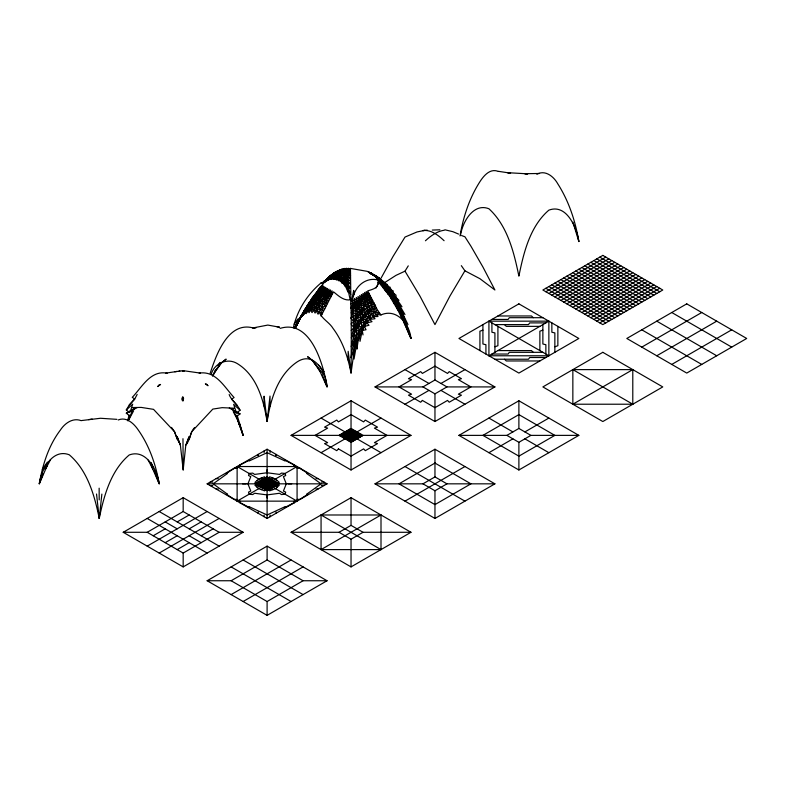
<?xml version="1.0" encoding="UTF-8"?>
<svg xmlns="http://www.w3.org/2000/svg" width="786" height="786" viewBox="0 0 786 786"><rect width="100%" height="100%" fill="white"/><g stroke="black" fill="none" stroke-linecap="round" stroke-linejoin="round"><path stroke-width="1.18" d="M240.123 502.873L240.123 501.144M240.123 466.53L240.123 464.801M315.962 489.03L318.065 489.03L267.102 518.446L258.113 513.229L258.113 512.04M267.102 518.446L267.102 490.759L279.099 483.832L327.055 483.832L324.019 482.103M258.113 513.258L207.15 483.832L255.116 483.832L267.102 476.915L267.102 449.228L318.065 478.645L315.962 478.645M276.092 513.258L276.092 512.04M294.082 502.873L294.082 501.144M294.082 466.53L294.082 464.801M351.037 469.989L351.037 442.302L363.024 435.375L410.98 435.375L351.037 400.772L291.085 435.375L351.037 469.989L410.98 435.375M291.085 435.375L339.041 435.375L351.037 428.458L351.037 400.772M434.963 421.532L434.963 393.845L446.949 386.918L494.915 386.918L434.963 421.532L375.01 386.918L434.963 352.315L494.915 386.918M375.01 386.918L422.976 386.918L434.963 380.002L434.963 352.315M479.922 350.585L479.922 331.201L482.918 330.159L482.918 324.618M482.918 330.159L482.918 344.003L485.915 344.7L485.915 354.044M491.918 322.889L491.918 332.232L494.915 332.93L494.915 352.315M497.911 326.357L497.911 345.732L494.915 346.773M542.871 324.618L542.871 344.003L545.867 344.7L545.867 354.044M551.86 322.889L551.86 332.232L554.857 332.93L554.857 352.315M557.863 326.357L557.863 345.732L554.857 346.773M182.588 397.146L183.177 400.722L183.187 397.077M407.963 328.705L403.866 322.388L410.97 338.432C409.594 324.029 396.596 307.955 381.004 314.921L377.693 310.499C362.336 316.601 358.622 334.453 357.021 349.092L355.694 310.362L354.859 302.089L352.59 299.112L354.162 334.04L354.024 359.045L358.907 331.073L357.335 304.604L356.274 297.491L358.73 299.663C359.929 311.403 361.059 323.203 363.014 334.934M351.244 330.444L353.818 327.801L351.155 323.92L356.029 319.676L364.203 309.556L367.887 310.165L365.706 316.139L368.693 316.542L366.816 322.918L363.378 303.278L365.382 295.123L364.576 292.471L367.16 294.141L369.391 299.073L372.751 300.586L365.529 304.654L357.561 312.563L351.283 337.852L351.155 312.867L355.694 310.362L361.167 304.909L361.796 297.432L359.723 295.546L364.39 326.406L369.017 325.276L366.816 322.918L369.813 319.391L375.01 318.752C369.086 312.464 369.106 302.816 365.382 295.123L362.975 293.453L364.056 299.044L365.539 301.529L367.976 303.082L375.551 305.322C366.846 309.242 359.438 317.082 358.347 326.888L361.737 326.495C354.987 335.612 352.246 346.597 351.136 357.738L356.559 342.824L364.39 326.406L366.816 322.918L372.014 321.68C367.131 318.359 369.508 311.904 366.748 307.414C364.272 303.337 365.971 298.366 367.16 294.141L366.168 291.606L368.939 293.316L377.693 310.499L373.566 309.35C362.71 315.766 358.514 328.243 351.283 337.852L351.037 373.036C348.002 357.227 342.824 341.438 333.058 328.43C329.285 322.122 321.641 318.87 319.204 311.865L322.889 304.379L332.046 290.84L332.262 294.219L321.061 316.07M293.355 327.674C297.255 310.274 307.365 294.308 321.061 282.921L322.879 283.186L324.264 282.302L327.408 278.362L331.918 274.51L341.694 269.5L348.385 269.254L350.448 268.409L367.219 271.347L380.896 279.551L389.158 288L393.766 295.448L407.963 324.52L387.685 291.626L380.542 282.95L378.046 282.292C378.773 288.177 371.984 289.503 367.75 290.869L368.939 293.316L354.859 302.089L350.772 303.75L351.155 312.867L354.859 302.089L354.476 298.454L356.824 300.91L351.096 318.075L353.68 321.926L355.812 314.773L357.561 312.563L355.694 310.362L358.73 299.663L358.013 296.528L359.978 298.601L357.345 308.515L360.096 310.332L358.229 316.915L360.823 318.359L353.818 327.801M371.395 273.99L378.243 277.861L384.659 283.274C382.271 279.57 358.691 264.754 379.107 278.765C391.006 292.451 401.351 308.672 405.979 326.377L397.795 309.93L395.476 301.627L395.997 300.409L401.98 306.746L395.977 297.943L395.997 295.123C386.771 288.511 381.583 276.652 369.892 273.312C394.867 282.587 403.356 314.881 410.97 338.432C400.487 316.198 395.053 284.257 369.892 273.312M350.448 268.409L350.9 300.35M348.041 359.968L348.169 351.293L351.037 373.036L356.304 335.858L354.162 334.04L356.146 324.903M329.698 276.161L336.595 271.317L327.408 278.362L338 271.838L339.886 269.736L332.242 275.247L331.073 277.487L322.879 283.186L330.454 278.499L338.913 276.731L333.313 276.741L326.269 279.58L331.211 276.505L336.025 275.336L340.928 277.596L350.468 284.198L347.717 279.855L348.591 268.252L346.764 269.156L345.791 272.143L345.044 286.32L340.957 279.148L341.006 274.275L343.256 268.684C338.628 270.276 339.65 275.709 337.823 279.099L336.054 279.737L340.151 280.347L345.201 284.925L350.684 294.573L347.736 285.711L347.717 279.855L343.865 273.273L344.985 268.36L343.05 269.254L345.791 272.143L350.527 273.047L346.764 269.156L346.764 268.242L344.514 269.176L350.527 275.247L347.815 276.967L341.006 274.275L337.214 273.754L333.402 274.255L328.617 277.311C334.374 271.809 342.568 268.458 350.468 271.219L348.385 269.254L350.055 269.5M303.082 315.294L323.989 286.595L318.517 291.242L300.439 317.564C303.563 309.409 313.044 300.468 321.828 306.972L323.429 311.227C312.425 301.205 302.738 312.288 297.088 321.936C306.393 310.47 314.371 297.806 323.164 286.094C311.079 298.002 302.463 313.083 295.389 328.391C301.736 312.386 311.688 298.326 322.388 285.013L325.669 280.111L334.974 272.29L326.269 279.58M329.55 298.945L327.3 297.432L328.322 301.402L321.258 297.344C321.002 293.257 324.726 290.791 327.487 288.462L327.015 291.085L321.258 297.344L312.062 312.622L310.401 309.969C315.775 303.298 318.978 293.207 328.745 291.999L330.503 289.936L330.975 296.617L327.3 297.432L319.863 294.367L315.314 294.318L319.931 287.401L322.388 285.013M180.377 445.122L177.105 436.544L180.377 445.122L183.177 469.92L185.791 445.181L189.092 436.702L186.203 444.503M101.866 494.08L99.242 518.426C94.595 495.681 87.59 470.441 69.276 454.789C52.318 448.167 41.069 470.146 39.3 483.822L47.327 465.361M383.588 282.213L377.447 276.947L368.742 271.966L379.422 278.666L385.337 284.493L388.363 289.838L391.015 298.542L397.795 309.93C392.057 296.951 385.376 282.724 373.232 274.579C385.327 278.834 384.462 293.669 393.59 300.409L394.248 303.691M304.565 310.912L294.102 328.184C298.759 321.327 303.131 309.222 313.408 309.9L315.068 313.083L320.236 303.052L319.45 297.029L319.863 294.367L324.982 287.195C315.943 293.532 310.087 302.708 303.691 311.629C307.228 302.649 318.526 298.916 325.64 306.226L321.828 306.972L324.775 308.819M183.177 400.722L183.58 398.325M460.016 235.908C463.268 216.848 469.429 198.013 479.932 181.664C483.744 175.75 489.992 168.292 497.911 171.279M319.931 371.375L313.585 361.924L318.487 368.192L327.045 386.889C326.111 372.191 314.095 350.595 297.069 361.963C277.694 375.109 270.571 399.563 267.102 421.493C263.595 400.123 256.943 375.472 237.136 363.496C227.193 357.522 214.214 363.387 211.179 374.421M351.922 299.358L353.69 290.417L354.024 294.278L352.364 299.584M319.931 287.401L320.767 288.541L332.262 294.219L333.578 291.871C338.452 295.801 343.826 301.126 350.694 299.721L352.845 302.934L350.89 308.132L357.335 304.604L361.953 300.527L363.594 296.224L361.364 294.495L361.796 297.432L358.956 306.727L361.943 308.397L360.528 313.987L362.651 315.628L360.941 322.28L363.839 322.85L360.017 341.35L358.907 331.073L356.205 330.366L358.445 321.729L356.029 319.676M81.263 420.687C72.793 417.376 64.717 423.34 60.276 430.217C48.516 445.75 42.591 464.84 39.3 483.822L43.142 473.536M367.16 294.141L370.127 295.772L369.391 299.073L374.539 312.042L378.007 316.503L372.928 316.64L369.813 319.391L371.287 314.194L368.477 313.368L370.108 308.367L361.167 304.909L367.17 300.35L371.582 298.09M354.162 334.04L351.234 346.675L353.946 341.664M363.721 306.383L362.415 311.855L365.195 312.73L363.014 319.322L366.266 319.617L364.39 326.406L366.021 329.747L362.179 330.474M460.586 234.876C462.61 222.133 473.339 202.552 488.921 208.762C507.51 225.779 513.995 252.355 518.888 276.151C523.623 252.748 529.97 226.368 548.864 210.147C566.696 203.427 576.826 227.852 578.84 241.548C575.46 221.288 568.936 201.334 557.854 183.934C553.835 176.654 545.415 169.55 536.867 174.237M370.127 295.772L368.103 296.705L367.17 300.35L374.126 302.964L364.203 309.556M366.748 307.414L367.976 303.082M127.548 420.736L129.228 415.047M210.186 373.232C216.003 355.508 227.626 322.064 252.119 327.664M185.791 445.181C190.32 440.013 189.898 432.526 194.604 427.525M189.151 439.57L191.588 431.868L212.81 409.093L222.133 407.659L234.081 408.199L231.801 409.339L229.296 408.042M130.221 411.795L132.706 404.142L126.3 409.938L128.983 412.149M128.206 420.569L132.412 410.872L126.3 413.161L129.729 416.03L128.167 420.677M321.258 297.344L317.799 297.098L314.331 299.908L313.722 302.335L309.979 305.99L309.979 307.896L305.842 312.052L306.068 313.693C312.425 305.803 316.286 293.748 327.015 291.085L328.97 289.15L328.745 291.999L325.08 296.194L327.005 303.818C322.574 300.34 316.365 297.648 311.217 301.264L310.264 304.035L300.783 317.289L296.253 326.17L301.932 315.294M374.539 312.042L372.928 316.64L379.166 312.907L370.697 311.236L372.878 306.579L369.253 305.646M294.77 328.096L298.041 318.91L294.111 324.087M44.851 468.957L47.406 462.109L42.306 469.35M350.527 275.247L343.865 273.273L343.187 282.587L342.048 283.314L340.151 280.347L337.823 279.099L333.058 278.951L335.298 278.44L336.025 275.336L338 271.838L342.421 271.406L345.791 272.143L343.865 273.273L335.838 273.096L332.085 278.598L324.058 281.005L326.141 281.024L329.363 279.354L333.313 276.741L331.211 276.505L340.21 271.455L339.395 270.826L337.852 271.091L338.235 270.472L335.986 272.074L338 271.838L334.168 273.174L331.083 275.405M315.314 294.318L313.722 297.688L309.625 301.814L306.727 306.383M319.204 311.865L322.388 313.86L320.059 309.153L315.992 310.49L319.204 311.865L318.065 314.223L315.992 310.49L313.408 309.9L317.377 307.945L316.611 304.978L320.236 303.052L325.08 296.194L328.98 295.281L330.975 296.617M375.551 305.322L373.566 309.35L376.465 307.945M212.534 376.13L215.217 370.756L219.785 364.979L213.203 374.883L215.413 370.727M376.022 288L378.007 284.021M354.024 294.278C357.266 284.345 367.553 277.163 378.007 280.012M137.167 394.425L134.72 399.042L129.258 405.016L126.3 409.938M381.004 278.273L393 256.531L405.006 237.067L416.983 231.968L424.735 230.357M45.726 468.682L50.579 459.564M128.924 419.586L133.64 410.773M218.194 365.539L219.854 362.425M328.98 295.281L323.105 292.274L317.564 290.653L322.682 285.505C319.077 291.282 312.632 294.907 310.283 301.667L311.217 301.264M384 283.019L395.997 275.355L405.006 271.16L408.268 265.855M268.9 477.947L269.618 476.807L275.493 478.988L279.276 482.378L277.291 482.8L265.304 489.717L264.587 490.857L258.712 488.686L254.939 485.286L256.914 484.874M461.323 265.658L464.919 270.806L449.946 296.027L434.963 324.598L419.979 296.145L405.006 271.16M325.365 281.064L328.224 279.089L324.264 282.302C328.568 280.288 329.462 274.864 334.738 274.226M339.051 281.093L340.957 279.148L343.502 279.197L340.849 276.063L336.025 275.336L339.09 273.901L337.656 272.683M333.402 274.255L335.809 272.447L335.838 273.096M215.217 370.756L222.084 362.356M129.258 405.016L134.72 399.042L132.274 397.343C141.952 387.243 150.558 369.872 167.192 373.232M305.842 312.052L300.085 317.976L307.886 308.996L307.798 307.552L312.052 303.141L312.632 300.537L316.404 297.196L317.131 294.239L326.092 287.814L325.306 290.289L318.35 294.082L317.799 297.098L312.435 297.697M425.432 240.771C430.689 235.908 437.055 231.231 444.257 230.229M240.044 410.223L236.507 413.112L233.639 404.318L240.044 410.223C237.519 404.181 231.438 400.713 229.158 394.552M220.355 363.682L226.152 359.114L223.312 361.314M333.126 273.99L334.168 273.174M271.298 479.332L272.978 478.055M261.227 489.619L262.907 488.332M337.214 273.754L333.696 275.66L336.143 276.377L333.235 277.625L337.823 279.099L335.907 277.497L340.928 277.596L338.904 275.414L341.006 274.275L339.473 272.683L342.421 271.406L339.749 270.246L341.556 269.107L344.072 271.671L341.33 272.899L343.295 275.149L340.849 276.063L347.717 279.855L350.497 277.763L347.815 276.967L345.673 273.892L348.355 272.634M307.473 305.99L308.682 305.096M332.242 275.247L328.725 277.822L331.073 277.487L330.454 278.499L335.298 278.44L327.055 279.688L329.363 279.354L327.683 279.904M237.097 412.404L231.801 409.339L240.054 413.888L236.547 416.462L243.11 435.316L239.691 423.811M319.45 297.029L315.746 299.633L315.874 302.099L311.777 305.056L312.248 307.395L308.083 310.666L309.065 312.749L310.401 309.969L314.793 307.238L314.086 304.713L318.232 302.413L317.475 299.309M351.096 318.075L355.812 314.773L353.209 311.934M234.434 468.26L226.339 473.447L227.537 473.447L213.153 483.832L227.537 494.217L226.339 494.217L234.434 499.415M299.78 499.415L307.866 494.217L306.668 494.217L321.061 483.832L306.668 473.447L307.866 473.447L299.78 468.26M207.15 483.832L267.102 449.228M123.225 532.289L183.177 497.676L243.12 532.289L183.177 566.903L123.225 532.289L147.208 532.289L183.177 511.529L219.147 532.289L243.12 532.289M545.867 291.744L605.819 257.13M548.864 293.473L608.816 258.859M551.86 295.202L611.813 260.588M554.857 296.931L614.809 262.318M557.863 298.66L617.806 264.057M153.201 535.757L165.188 528.831M177.184 521.904L189.171 514.987M560.86 300.39L620.802 265.786M563.857 302.129L623.799 267.515M147.208 546.132L207.15 511.529M566.853 303.858L626.806 269.244M255.715 484.186L267.702 477.259M339.64 435.729L351.637 428.802M569.85 305.587L629.802 270.974M259.911 486.603L271.897 479.686M343.836 438.146L355.832 431.229M165.188 542.674L177.184 535.757M189.171 528.831L201.157 521.904M237.126 501.144L297.079 501.144L297.079 466.53L237.126 466.53L237.126 501.144L261.109 487.3M273.096 480.374L297.079 466.53M321.061 452.687L345.034 438.843M357.031 431.917L381.004 418.073M404.986 404.23L428.969 390.387M440.956 383.46L464.939 369.617M488.921 355.773L548.864 321.16L548.864 355.773L488.921 355.773L488.921 321.16L548.864 321.16M572.847 307.316L632.799 272.703M575.843 309.045L635.795 274.432M349.239 441.26L361.226 434.344M159.194 553.059L219.147 518.446M578.84 310.775L638.792 276.171M581.837 312.504L641.789 277.9M177.184 549.601L189.171 542.674M201.157 535.757L213.153 528.831M584.833 314.243L644.785 279.629M587.83 315.972L647.782 281.359M147.208 532.289L183.177 553.059L219.147 532.289M590.836 317.701L650.779 283.088M593.833 319.43L653.775 284.817M596.829 321.16L656.772 286.546M599.826 322.889L659.768 288.285M207.15 580.746L267.102 546.132L327.055 580.746L267.102 615.359L207.15 580.746L231.133 580.746L267.102 601.516L303.072 580.746L327.055 580.746M291.085 532.289L351.037 497.676L410.98 532.289L351.037 566.903L291.085 532.289L339.041 532.289L351.037 525.372L363.024 532.289L410.98 532.289M375.01 483.832L434.963 449.228L494.915 483.832L434.963 518.446L375.01 483.832L422.976 483.832L434.963 476.915L446.949 483.832L494.915 483.832M458.945 435.375L518.888 400.772L578.84 435.375L518.888 469.989L458.945 435.375L506.901 435.375L518.888 428.458L530.884 435.375L578.84 435.375M231.133 580.746L267.102 559.976L303.072 580.746M641.789 347.117L701.741 312.504M231.133 594.589L291.085 559.976M321.061 549.601L381.004 514.987L381.004 549.601L321.061 549.601L321.061 514.987L381.004 514.987M404.986 501.144L464.939 466.53M488.921 452.687L512.894 438.843M524.891 431.917L548.864 418.073M572.847 404.22L632.789 369.617L632.789 404.22L572.847 404.22L572.847 369.617L632.789 369.617M656.772 355.773L716.724 321.16M243.12 601.516L303.072 566.903M339.041 532.289L351.037 539.216L363.024 532.289M422.976 483.832L434.963 490.759L446.949 483.832M506.901 435.375L518.888 442.302L530.884 435.375M671.765 364.429L731.717 329.815M126.3 413.161L137.137 407.639M324.019 485.561L327.055 483.832M318.016 489.03L324.058 485.561L321.356 485.561M368.103 296.705L361.953 300.527L363.378 303.278L365.529 304.654M345.526 275.925L343.502 277.026L345.526 280.622L343.256 280.916L338.501 278.028L340.151 280.347M240.123 464.968L249.123 460.301L249.123 460.989L267.102 452.687L285.092 460.989L285.092 460.301L294.082 464.968M294.082 502.696L285.092 507.373L285.092 506.675L267.102 514.987L249.123 506.675L249.123 507.373L240.123 502.696M129.287 411.461L134.583 408.769L132.274 407.541L141.234 407.413L153.535 409.349L174.541 431.73L177.194 439.05L180.151 444.178M280.091 328.391C311.01 318.821 323.655 365.372 327.045 386.889L322.348 374.814M257.091 487.232L259.311 486.259M274.894 481.415L277.114 480.442M321.061 282.921L326.141 281.024M319.666 299.859L323.586 298.474L323.468 295.516L330.503 293.04M542.871 330.159L539.874 331.201L539.874 350.585M118.224 419.989C126.428 416.423 133.954 423.625 138.208 429.932C149.428 445.878 155.883 464.723 159.194 483.822L151.256 465.656M347.736 285.711L350.281 288.413L347.481 282.488L345.506 282.999L343.256 280.916L348.041 292.225L347.736 285.711L345.506 282.999L347.923 289.228L350.075 299.338M116.918 419.351L100.48 418.27L81.705 420.53M253.957 327.87L256.167 327.634L252.463 328.037L267.81 325.07L279.561 327.202L276.819 326.691M88.543 419.636L92.129 419.036M179.866 371.051L165.826 373.114M174.806 371.749L176.929 371.414M178.972 371.169L182.038 370.815M432.3 230.072L439.875 229.797M384.03 282.891L388.313 286.664L390.003 287.096L391.31 290.191L384.03 282.891L391.31 290.191L393 290.633L393.737 293.876L385.317 284.021L395.476 301.627L391.33 292.746L387.223 286.133L382.929 281.359L385.337 284.493L381.544 280.396L374.598 275.631L379.107 278.765L382.536 282.488L383.214 282.38L391.33 292.746L398.983 300.311M427.26 230.16L422.721 230.583C431.003 229.414 438.46 235.368 444.09 240.713M539.54 173.49L524.734 173.706L527.74 173.844L507.599 172.684L510.586 173.166L498.344 171.319M199.153 373.124C215.826 370.442 224.432 387.174 234.081 397.539L231.615 399.19L237.097 405.271M497.911 315.972L531.483 315.972L533.281 317.701M542.871 317.701L509.299 317.701L508.1 319.43L491.918 319.43M545.867 322.889L529.685 322.889L528.487 324.618L494.915 324.618M539.874 326.357L506.302 326.357L504.504 324.618M497.911 350.585L531.483 350.585L533.281 352.315M542.871 352.315L509.299 352.315L508.1 354.044L491.918 354.044M545.867 357.502L529.685 357.502L528.487 359.231L494.915 359.231M539.874 360.961L506.302 360.961L504.504 359.231M234.13 468.26L237.126 468.26M297.079 468.26L300.075 468.26M216.15 478.645L218.243 478.645M210.157 482.103L212.849 482.103M321.356 482.103L324.058 482.103L318.016 478.645M210.157 485.561L212.849 485.561M216.15 489.03L218.243 489.03M234.13 499.415L237.126 499.415M297.079 499.415L300.075 499.415M288.089 483.832L291.685 483.832M242.52 483.832L246.126 483.832M376.032 314.508L381.004 314.921M184.219 370.805L200.43 373.104M377.614 279.58L375.502 276.8L379.717 278.784M389.492 292.638L390.966 293.492L396.734 305.479L398.05 305.675L404.977 314.547L393.766 295.448L393.757 297.658L389.168 289.896L388.363 289.838L380.345 280.199L377.005 277.124L375.708 276.81L378.056 278.175L383.725 284.355L387.498 287.096L395.977 297.943M444.935 229.807L452.864 231.683L458.562 234.071M383.666 282.98L387.007 284.286L388.313 286.664L386.624 285.122L387.223 286.133M347.717 279.855L350.389 280.7M461.559 235.545L464.919 236.773L470.932 246.205L482.928 267.024L494.905 289.985L479.922 278.696L464.919 270.806M240.054 413.888L233.727 411.559L236.547 416.462L239.71 425.55M387.979 294.17L385.946 287.047L377.427 279.403L379.147 279.737L383.146 287.804L381.406 281.82L376.681 278.038L378.056 278.175L385.425 288.688L387.056 289.366L390.554 295.782C385.169 292.657 383.175 285.878 378.046 282.292M277.114 487.232L261.227 478.055M257.091 480.442L272.978 489.619M370.245 273.027L377.398 277.291M371.866 274.098L375.826 275.896L374.057 275.984L379.039 278.293L381.544 280.396M378.243 277.861L379.039 278.293M599.826 257.13L659.768 291.744M596.829 258.859L656.772 293.473M593.833 260.588L653.775 295.202M590.836 262.318L650.779 296.931M587.83 264.057L647.782 298.66M671.765 312.504L731.717 347.117M584.833 265.786L644.785 300.39M581.837 267.515L641.789 302.129M578.84 269.244L638.792 303.858M575.843 270.974L635.795 305.587M572.847 272.703L632.799 307.316M656.772 321.16L716.724 355.773M569.85 274.432L629.802 309.045M566.853 276.171L626.806 310.775M563.857 277.9L623.799 312.504M560.86 279.629L620.802 314.243M557.863 281.359L617.806 315.972M641.789 329.815L701.741 364.429M554.857 283.088L614.809 317.701M551.86 284.817L611.813 319.43M548.864 286.546L608.816 321.16M545.867 288.285L605.819 322.889M488.921 321.16L548.864 355.773M572.847 369.617L632.789 404.22M434.963 380.002L446.949 386.918M404.986 369.617L428.969 383.46M440.956 390.387L464.939 404.23M488.921 418.073L512.894 431.917M524.891 438.843L548.864 452.687M422.976 386.918L434.963 393.845M351.037 428.458L363.024 435.375M350.438 428.802L362.425 435.729M349.839 429.146L361.825 436.073M349.239 429.5L361.226 436.417M348.64 429.844L360.627 436.761M348.031 430.188L360.027 437.114M347.432 430.531L359.428 437.458M346.832 430.875L358.829 437.802M346.233 431.229L358.229 438.146M345.634 431.573L357.63 438.49M321.061 418.073L381.004 452.687M404.986 466.53L464.939 501.144M344.435 432.261L356.431 439.187M343.836 432.614L355.832 439.531M343.236 432.958L355.233 439.875M342.637 433.302L354.633 440.229M342.038 433.646L354.034 440.573M341.438 434L353.435 440.917M340.839 434.344L352.835 441.26M340.24 434.687L352.236 441.614M339.64 435.031L351.637 441.958M339.041 435.375L351.037 442.302M267.102 476.915L279.099 483.832M266.503 477.259L278.49 484.186M265.904 477.603L277.89 484.53M264.705 478.301L276.692 485.217M264.106 478.645L276.092 485.561M263.507 478.988L275.493 485.915M262.308 479.686L274.294 486.603M261.709 480.03L273.695 486.947M237.126 466.53L297.079 501.144M321.061 514.987L381.004 549.601M260.51 480.718L272.496 487.644M259.911 481.071L271.897 487.988M258.712 481.759L270.698 488.686M258.113 482.103L270.099 489.03M257.513 482.447L269.5 489.373M256.315 483.144L268.301 490.061M255.715 483.488L267.702 490.415M255.116 483.832L267.102 490.759M159.194 511.529L219.147 546.132M243.12 559.976L303.072 594.589M165.188 521.904L177.184 528.831M189.171 535.757L201.157 542.674M147.208 518.446L207.15 553.059M231.133 566.903L291.085 601.516M310.716 358.976L307.611 356.716L313.693 361.422M375.502 276.8L377.408 278.224M384.659 283.274L380.896 279.551L381.387 280.012M318.497 364.93L324.019 371.66M311.885 360.057L324.019 375.01M384 282.174L385.258 283.972M171.505 427.397L174.541 431.73L177.194 439.05M148.132 460.105L152.887 469.026M233.216 411.618L237.559 419.95L243.11 435.316L237.146 415.254M345.368 278.195L347.481 282.488M396.734 305.479L402.127 318.212L400.241 311.826M151.256 462.63L153.349 468.201M154.184 470.441L159.194 483.822C157.357 470.136 146.108 448.59 129.218 454.976C110.836 470.48 103.929 495.77 99.242 518.426L96.54 494.021M392.44 296.941L393.59 300.409M572.935 222.173L578.84 241.548M320.059 309.153L318.949 305.499L322.889 304.379L322.014 300.861M325.64 306.226L323.586 298.474M380.758 284.709L380.542 282.95L377.86 280.799L380.051 281.388L385.612 290.849L385.425 288.688M350.694 299.721L350.772 303.75M270.099 406.116L270.001 396.085L267.102 421.493L264.076 396.193L264.106 406.205M182.971 438.696L183.177 469.92M99.144 488.185L99.203 499.896M267.102 469.645L267.102 471.718M267.102 495.946L267.102 498.029M518.888 400.772L518.888 428.458M518.888 442.302L518.888 469.989M434.963 449.228L434.963 476.915M434.963 490.759L434.963 518.446M351.037 497.676L351.037 525.372M351.037 539.216L351.037 566.903M270.099 450.958L270.099 452.51M270.099 515.154L270.099 516.716M267.102 546.132L267.102 559.976M267.102 601.516L267.102 615.359M264.106 450.958L264.106 452.51M264.106 515.154L264.106 516.716M183.177 497.676L183.177 511.529M183.177 553.059L183.177 566.903M258.113 454.436L258.113 455.625L258.113 454.416M276.092 454.436L276.092 455.625L276.092 454.416M249.123 473.447L248.523 475.53L250.793 476.64L247.924 483.832L250.793 491.034L248.523 492.144L249.123 494.217L252.719 494.561L254.635 493.254L267.102 494.915L279.57 493.254L281.496 494.561L285.092 494.217L285.691 492.144L283.412 491.034L286.291 483.832L283.412 476.64L285.691 475.53L285.092 473.447L281.496 473.103L279.57 474.42L267.102 472.759L254.635 474.42L252.719 473.103L249.123 473.447M183.266 398.974L182.529 400.87L181.792 399.003L182.519 397.136L183.266 398.974M338.442 448.875L336.762 450.673L324.539 443.618L327.654 442.646L315.068 435.375L327.654 428.115L324.539 427.142L336.762 420.078L338.442 421.885L351.037 414.615L363.623 421.885L365.303 420.078L377.535 427.142L374.411 428.115L387.007 435.375L374.411 442.646L377.535 443.618L365.303 450.673L363.623 448.875L351.037 456.145L338.442 448.875M422.377 400.418L420.697 402.226L408.465 395.161L411.579 394.189L398.993 386.918L411.579 379.658L408.465 378.685L420.697 371.621L422.377 373.429L434.963 366.158L447.548 373.429L449.228 371.621L461.461 378.685L458.346 379.658L470.932 386.918L458.346 394.189L461.461 395.161L449.228 402.226L447.548 400.418L434.963 407.688L422.377 400.418M159.136 385.032L157.691 386.525L160.56 384.452L159.136 385.032M258.712 478.988L254.939 482.378L256.914 482.8L268.9 489.717L269.618 490.857L275.493 488.686L279.276 485.286L277.291 484.874L265.304 477.947L264.587 476.807L258.712 478.988M518.888 303.858L458.945 338.471L518.888 373.075L578.84 338.471L518.888 303.858M602.823 255.401L542.871 290.014L602.823 324.618L662.775 290.014L602.823 255.401M602.823 352.315L542.88 386.918L602.823 421.532L662.765 386.918L602.823 352.315M686.748 303.858L626.806 338.471L686.748 373.075L746.7 338.471L686.748 303.858M434.963 463.072L398.993 483.832L434.963 504.602L470.932 483.832L434.963 463.072M518.888 414.615L482.918 435.375L518.888 456.145L554.857 435.375L518.888 414.615M183.914 371.169L182.45 371.169L183.914 371.169M206.689 384.344L205.362 383.873L208.035 385.73L206.689 384.344"/></g></svg>
